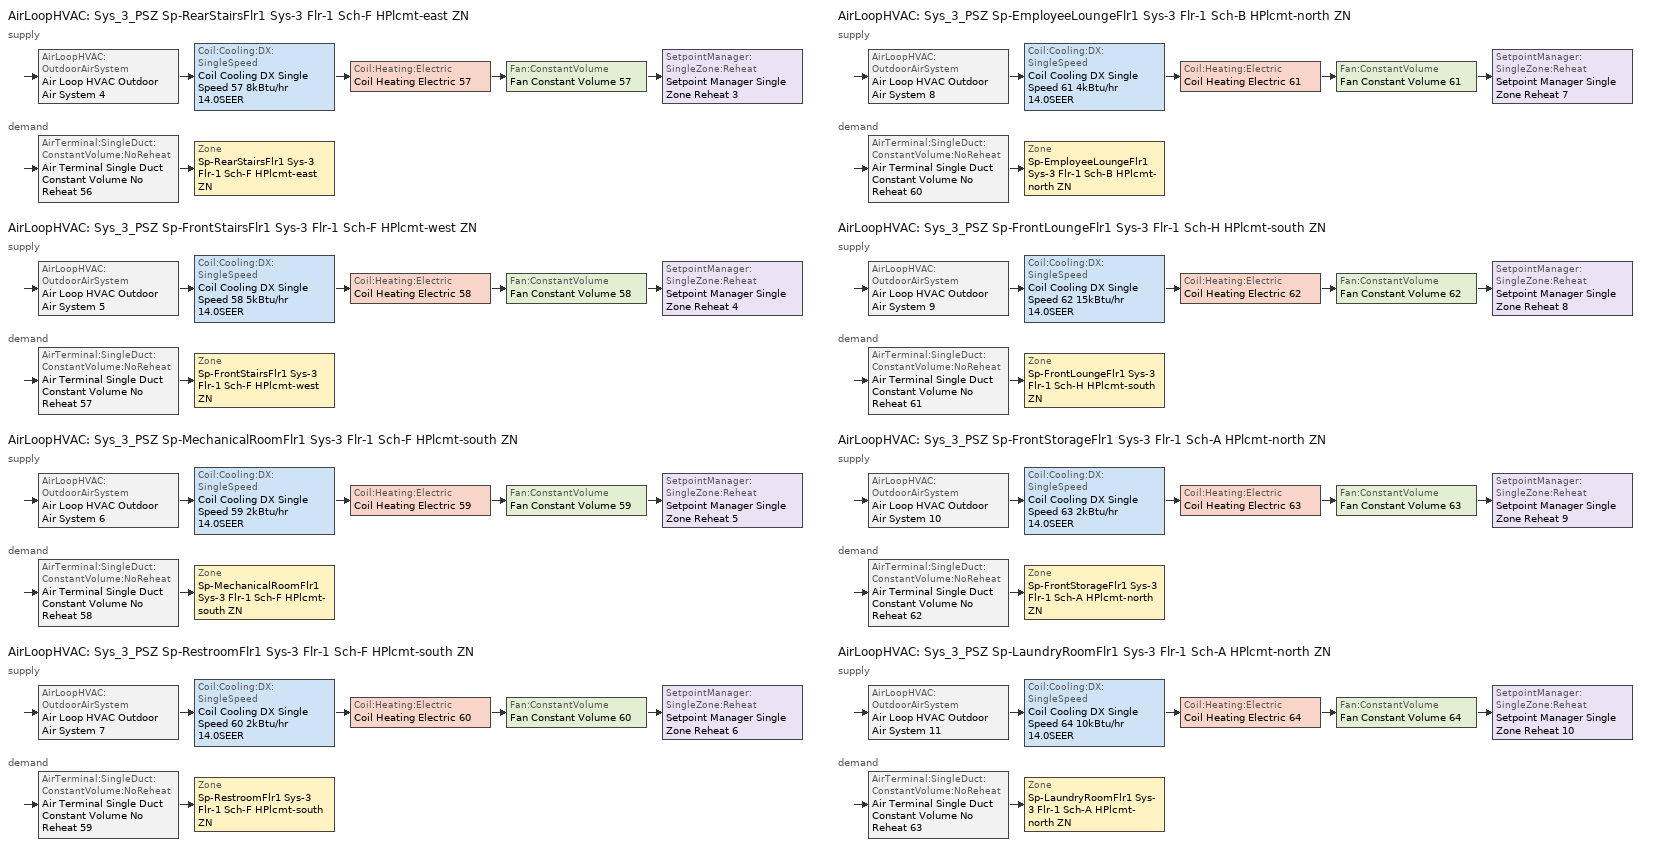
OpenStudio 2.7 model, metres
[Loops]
AirLoopHVAC 'Sys_3_PSZ Sp-RearStairsFlr1 Sys-3 Flr-1 Sch-F HPlcmt-east ZN'
 supply: AirLoopHVAC:OutdoorAirSystem 'Air Loop HVAC Outdoor Air System 4' > Coil:Cooling:DX:SingleSpeed 'Coil Cooling DX Single Speed 57 8kBtu/hr 14.0SEER' > Coil:Heating:Electric 'Coil Heating Electric 57' > Fan:ConstantVolume 'Fan Constant Volume 57' > SetpointManager:SingleZone:Reheat 'Setpoint Manager Single Zone Reheat 3'
 demand: AirTerminal:SingleDuct:ConstantVolume:NoReheat 'Air Terminal Single Duct Constant Volume No Reheat 56' > Zone 'Sp-RearStairsFlr1 Sys-3 Flr-1 Sch-F HPlcmt-east ZN'
AirLoopHVAC 'Sys_3_PSZ Sp-FrontStairsFlr1 Sys-3 Flr-1 Sch-F HPlcmt-west ZN'
 supply: AirLoopHVAC:OutdoorAirSystem 'Air Loop HVAC Outdoor Air System 5' > Coil:Cooling:DX:SingleSpeed 'Coil Cooling DX Single Speed 58 5kBtu/hr 14.0SEER' > Coil:Heating:Electric 'Coil Heating Electric 58' > Fan:ConstantVolume 'Fan Constant Volume 58' > SetpointManager:SingleZone:Reheat 'Setpoint Manager Single Zone Reheat 4'
 demand: AirTerminal:SingleDuct:ConstantVolume:NoReheat 'Air Terminal Single Duct Constant Volume No Reheat 57' > Zone 'Sp-FrontStairsFlr1 Sys-3 Flr-1 Sch-F HPlcmt-west ZN'
AirLoopHVAC 'Sys_3_PSZ Sp-MechanicalRoomFlr1 Sys-3 Flr-1 Sch-F HPlcmt-south ZN'
 supply: AirLoopHVAC:OutdoorAirSystem 'Air Loop HVAC Outdoor Air System 6' > Coil:Cooling:DX:SingleSpeed 'Coil Cooling DX Single Speed 59 2kBtu/hr 14.0SEER' > Coil:Heating:Electric 'Coil Heating Electric 59' > Fan:ConstantVolume 'Fan Constant Volume 59' > SetpointManager:SingleZone:Reheat 'Setpoint Manager Single Zone Reheat 5'
 demand: AirTerminal:SingleDuct:ConstantVolume:NoReheat 'Air Terminal Single Duct Constant Volume No Reheat 58' > Zone 'Sp-MechanicalRoomFlr1 Sys-3 Flr-1 Sch-F HPlcmt-south ZN'
AirLoopHVAC 'Sys_3_PSZ Sp-RestroomFlr1 Sys-3 Flr-1 Sch-F HPlcmt-south ZN'
 supply: AirLoopHVAC:OutdoorAirSystem 'Air Loop HVAC Outdoor Air System 7' > Coil:Cooling:DX:SingleSpeed 'Coil Cooling DX Single Speed 60 2kBtu/hr 14.0SEER' > Coil:Heating:Electric 'Coil Heating Electric 60' > Fan:ConstantVolume 'Fan Constant Volume 60' > SetpointManager:SingleZone:Reheat 'Setpoint Manager Single Zone Reheat 6'
 demand: AirTerminal:SingleDuct:ConstantVolume:NoReheat 'Air Terminal Single Duct Constant Volume No Reheat 59' > Zone 'Sp-RestroomFlr1 Sys-3 Flr-1 Sch-F HPlcmt-south ZN'
AirLoopHVAC 'Sys_3_PSZ Sp-EmployeeLoungeFlr1 Sys-3 Flr-1 Sch-B HPlcmt-north ZN'
 supply: AirLoopHVAC:OutdoorAirSystem 'Air Loop HVAC Outdoor Air System 8' > Coil:Cooling:DX:SingleSpeed 'Coil Cooling DX Single Speed 61 4kBtu/hr 14.0SEER' > Coil:Heating:Electric 'Coil Heating Electric 61' > Fan:ConstantVolume 'Fan Constant Volume 61' > SetpointManager:SingleZone:Reheat 'Setpoint Manager Single Zone Reheat 7'
 demand: AirTerminal:SingleDuct:ConstantVolume:NoReheat 'Air Terminal Single Duct Constant Volume No Reheat 60' > Zone 'Sp-EmployeeLoungeFlr1 Sys-3 Flr-1 Sch-B HPlcmt-north ZN'
AirLoopHVAC 'Sys_3_PSZ Sp-FrontLoungeFlr1 Sys-3 Flr-1 Sch-H HPlcmt-south ZN'
 supply: AirLoopHVAC:OutdoorAirSystem 'Air Loop HVAC Outdoor Air System 9' > Coil:Cooling:DX:SingleSpeed 'Coil Cooling DX Single Speed 62 15kBtu/hr 14.0SEER' > Coil:Heating:Electric 'Coil Heating Electric 62' > Fan:ConstantVolume 'Fan Constant Volume 62' > SetpointManager:SingleZone:Reheat 'Setpoint Manager Single Zone Reheat 8'
 demand: AirTerminal:SingleDuct:ConstantVolume:NoReheat 'Air Terminal Single Duct Constant Volume No Reheat 61' > Zone 'Sp-FrontLoungeFlr1 Sys-3 Flr-1 Sch-H HPlcmt-south ZN'
AirLoopHVAC 'Sys_3_PSZ Sp-FrontStorageFlr1 Sys-3 Flr-1 Sch-A HPlcmt-north ZN'
 supply: AirLoopHVAC:OutdoorAirSystem 'Air Loop HVAC Outdoor Air System 10' > Coil:Cooling:DX:SingleSpeed 'Coil Cooling DX Single Speed 63 2kBtu/hr 14.0SEER' > Coil:Heating:Electric 'Coil Heating Electric 63' > Fan:ConstantVolume 'Fan Constant Volume 63' > SetpointManager:SingleZone:Reheat 'Setpoint Manager Single Zone Reheat 9'
 demand: AirTerminal:SingleDuct:ConstantVolume:NoReheat 'Air Terminal Single Duct Constant Volume No Reheat 62' > Zone 'Sp-FrontStorageFlr1 Sys-3 Flr-1 Sch-A HPlcmt-north ZN'
AirLoopHVAC 'Sys_3_PSZ Sp-LaundryRoomFlr1 Sys-3 Flr-1 Sch-A HPlcmt-north ZN'
 supply: AirLoopHVAC:OutdoorAirSystem 'Air Loop HVAC Outdoor Air System 11' > Coil:Cooling:DX:SingleSpeed 'Coil Cooling DX Single Speed 64 10kBtu/hr 14.0SEER' > Coil:Heating:Electric 'Coil Heating Electric 64' > Fan:ConstantVolume 'Fan Constant Volume 64' > SetpointManager:SingleZone:Reheat 'Setpoint Manager Single Zone Reheat 10'
 demand: AirTerminal:SingleDuct:ConstantVolume:NoReheat 'Air Terminal Single Duct Constant Volume No Reheat 63' > Zone 'Sp-LaundryRoomFlr1 Sys-3 Flr-1 Sch-A HPlcmt-north ZN'
[Sizing:Zone] Zone Cooling Design Supply Air Temperature Input Method=SupplyAirTemperature; Zone Cooling Design Supply Air Temperature {C}=13; Zone Cooling Design Supply Air Temperature Difference {deltaC}=11.11; Zone Heating Design Supply Air Temperature Input Method=SupplyAirTemperature; Zone Heating Design Supply Air Temperature {C}=43; Zone Heating Design Supply Air Temperature Difference {deltaC}=11.11; Zone Cooling Design Supply Air Humidity Ratio {kg-H2O/kg-air}=0.0085; Zone Heating Design Supply Air Humidity Ratio {kg-H2O/kg-air}=0.008; Zone Heating Sizing Factor=1.3; Zone Cooling Sizing Factor=1.1; Cooling Design Air Flow Method=DesignDay; Heating Design Air Flow Method=DesignDay; Account for Dedicated Outdoor Air System=No; Dedicated Outdoor Air System Control Strategy=NeutralSupplyAir; Dedicated Outdoor Air Low Setpoint Temperature for Design {C}=autosize; Dedicated Outdoor Air High Setpoint Temperature for Design {C}=autosize
Sp-RearStairsFlr1 Sys-3 Flr-1 Sch-F HPlcmt-east ZN; Sp-FrontStairsFlr1 Sys-3 Flr-1 Sch-F HPlcmt-west ZN; Sp-MechanicalRoomFlr1 Sys-3 Flr-1 Sch-F HPlcmt-south ZN; Sp-RestroomFlr1 Sys-3 Flr-1 Sch-F HPlcmt-south ZN; Sp-EmployeeLoungeFlr1 Sys-3 Flr-1 Sch-B HPlcmt-north ZN; Sp-FrontLoungeFlr1 Sys-3 Flr-1 Sch-H HPlcmt-south ZN; Sp-FrontStorageFlr1 Sys-3 Flr-1 Sch-A HPlcmt-north ZN; Sp-LaundryRoomFlr1 Sys-3 Flr-1 Sch-A HPlcmt-north ZN
[Zone equipment]
Sp-RearStairsFlr1 Sys-3 Flr-1 Sch-F HPlcmt-east ZN: Air Terminal Single Duct Constant Volume No Reheat 56, Zone HVAC Baseboard Convective Electric 56
Sp-FrontStairsFlr1 Sys-3 Flr-1 Sch-F HPlcmt-west ZN: Air Terminal Single Duct Constant Volume No Reheat 57, Zone HVAC Baseboard Convective Electric 57
Sp-MechanicalRoomFlr1 Sys-3 Flr-1 Sch-F HPlcmt-south ZN: Air Terminal Single Duct Constant Volume No Reheat 58, Zone HVAC Baseboard Convective Electric 58
Sp-RestroomFlr1 Sys-3 Flr-1 Sch-F HPlcmt-south ZN: Air Terminal Single Duct Constant Volume No Reheat 59, Zone HVAC Baseboard Convective Electric 59
Sp-EmployeeLoungeFlr1 Sys-3 Flr-1 Sch-B HPlcmt-north ZN: Air Terminal Single Duct Constant Volume No Reheat 60, Zone HVAC Baseboard Convective Electric 60
Sp-FrontLoungeFlr1 Sys-3 Flr-1 Sch-H HPlcmt-south ZN: Air Terminal Single Duct Constant Volume No Reheat 61, Zone HVAC Baseboard Convective Electric 61
Sp-FrontStorageFlr1 Sys-3 Flr-1 Sch-A HPlcmt-north ZN: Air Terminal Single Duct Constant Volume No Reheat 62, Zone HVAC Baseboard Convective Electric 62
Sp-LaundryRoomFlr1 Sys-3 Flr-1 Sch-A HPlcmt-north ZN: Air Terminal Single Duct Constant Volume No Reheat 63, Zone HVAC Baseboard Convective Electric 63
[AirLoopHVAC] Design Supply Air Flow Rate {m3/s}=AutoSize
Name | Availability Schedule
Sys_3_PSZ Sp-RearStairsFlr1 Sys-3 Flr-1 Sch-F HPlcmt-east ZN | Sys_3_PSZ Sp-RearStairsFlr1 Sys-3 Flr-1 Sch-F HPlcmt-east ZN Occ Sch
Sys_3_PSZ Sp-FrontStairsFlr1 Sys-3 Flr-1 Sch-F HPlcmt-west ZN | Sys_3_PSZ Sp-FrontStairsFlr1 Sys-3 Flr-1 Sch-F HPlcmt-west ZN Occ Sch
Sys_3_PSZ Sp-MechanicalRoomFlr1 Sys-3 Flr-1 Sch-F HPlcmt-south ZN | Sys_3_PSZ Sp-MechanicalRoomFlr1 Sys-3 Flr-1 Sch-F HPlcmt-south ZN Occ Sch
Sys_3_PSZ Sp-RestroomFlr1 Sys-3 Flr-1 Sch-F HPlcmt-south ZN | Sys_3_PSZ Sp-RestroomFlr1 Sys-3 Flr-1 Sch-F HPlcmt-south ZN Occ Sch
Sys_3_PSZ Sp-EmployeeLoungeFlr1 Sys-3 Flr-1 Sch-B HPlcmt-north ZN | Sys_3_PSZ Sp-EmployeeLoungeFlr1 Sys-3 Flr-1 Sch-B HPlcmt-north ZN Occ Sch
Sys_3_PSZ Sp-FrontLoungeFlr1 Sys-3 Flr-1 Sch-H HPlcmt-south ZN | Sys_3_PSZ Sp-FrontLoungeFlr1 Sys-3 Flr-1 Sch-H HPlcmt-south ZN Occ Sch
Sys_3_PSZ Sp-FrontStorageFlr1 Sys-3 Flr-1 Sch-A HPlcmt-north ZN | Sys_3_PSZ Sp-FrontStorageFlr1 Sys-3 Flr-1 Sch-A HPlcmt-north ZN Occ Sch
Sys_3_PSZ Sp-LaundryRoomFlr1 Sys-3 Flr-1 Sch-A HPlcmt-north ZN | Sys_3_PSZ Sp-LaundryRoomFlr1 Sys-3 Flr-1 Sch-A HPlcmt-north ZN Occ Sch
[Sizing:System] Type of Load to Size On=Sensible; Design Outdoor Air Flow Rate {m3/s}=Autosize; Central Heating Maximum System Air Flow Ratio=1; Preheat Design Temperature {C}=7; Preheat Design Humidity Ratio {kg-H2O/kg-Air}=0.008; Precool Design Temperature {C}=13; Precool Design Humidity Ratio {kg-H2O/kg-Air}=0.008; Central Cooling Design Supply Air Temperature {C}=13; Central Heating Design Supply Air Temperature {C}=43; Sizing Option=NonCoincident; 100% Outdoor Air in Cooling=No; 100% Outdoor Air in Heating=No; Central Cooling Design Supply Air Humidity Ratio {kg-H2O/kg-Air}=0.0085; Central Heating Design Supply Air Humidity Ratio {kg-H2O/kg-Air}=0.008; Cooling Design Air Flow Method=DesignDay; Cooling Design Air Flow Rate {m3/s}=0; Heating Design Air Flow Method=DesignDay; Heating Design Air Flow Rate {m3/s}=0; System Outdoor Air Method=ZoneSum; Zone Maximum Outdoor Air Fraction=1; Cooling Supply Air Flow Rate Per Floor Area {m3/s-m2}=0.00996765; Cooling Fraction of Autosized Cooling Supply Air Flow Rate=1; Cooling Supply Air Flow Rate Per Unit Cooling Capacity {m3/s-W}=3.94755e-05; Heating Supply Air Flow Rate Per Floor Area {m3/s-m2}=0.00996765; Heating Fraction of Autosized Heating Supply Air Flow Rate=1; Heating Fraction of Autosized Cooling Supply Air Flow Rate=1; Heating Supply Air Flow Rate Per Unit Heating Capacity {m3/s-W}=3.15882e-05; Cooling Design Capacity Method=CoolingDesignCapacity; Cooling Design Capacity {W}=autosize; Cooling Design Capacity Per Floor Area {W/m2}=234.7; Fraction of Autosized Cooling Design Capacity=1; Heating Design Capacity Method=HeatingDesignCapacity; Heating Design Capacity {W}=autosize; Heating Design Capacity Per Floor Area {W/m2}=157; Fraction of Autosized Heating Design Capacity=1; Central Cooling Capacity Control Method=OnOff
Sys_3_PSZ Sp-RearStairsFlr1 Sys-3 Flr-1 Sch-F HPlcmt-east ZN; Sys_3_PSZ Sp-FrontStairsFlr1 Sys-3 Flr-1 Sch-F HPlcmt-west ZN; Sys_3_PSZ Sp-MechanicalRoomFlr1 Sys-3 Flr-1 Sch-F HPlcmt-south ZN; Sys_3_PSZ Sp-RestroomFlr1 Sys-3 Flr-1 Sch-F HPlcmt-south ZN; Sys_3_PSZ Sp-EmployeeLoungeFlr1 Sys-3 Flr-1 Sch-B HPlcmt-north ZN; Sys_3_PSZ Sp-FrontLoungeFlr1 Sys-3 Flr-1 Sch-H HPlcmt-south ZN; Sys_3_PSZ Sp-FrontStorageFlr1 Sys-3 Flr-1 Sch-A HPlcmt-north ZN; Sys_3_PSZ Sp-LaundryRoomFlr1 Sys-3 Flr-1 Sch-A HPlcmt-north ZN
[Fan:ConstantVolume] Availability Schedule=Always On Discrete; Fan Total Efficiency=0.39975; Pressure Rise {Pa}=640; Maximum Flow Rate {m3/s}=AutoSize; Motor Efficiency=0.615
Fan Constant Volume 57; Fan Constant Volume 58; Fan Constant Volume 59; Fan Constant Volume 60; Fan Constant Volume 61; Fan Constant Volume 62; Fan Constant Volume 63; Fan Constant Volume 64
[Coil:Heating:Electric] Availability Schedule=Always On Discrete
Coil Heating Electric 57; Coil Heating Electric 58; Coil Heating Electric 59; Coil Heating Electric 60; Coil Heating Electric 61; Coil Heating Electric 62; Coil Heating Electric 63; Coil Heating Electric 64
[Coil:Cooling:DX:SingleSpeed] Availability Schedule=Always On Discrete; Rated Total Cooling Capacity {W}=autosize; Rated Sensible Heat Ratio=autosize; Rated COP {W/W}=4.11713; Rated Air Flow Rate {m3/s}=autosize; Rated Evaporator Fan Power Per Volume Flow Rate {W/(m3/s)}=773.3; Total Cooling Capacity Function of Temperature Curve=DXCOOL-NECB2011-REF-CAPFT; Total Cooling Capacity Function of Flow Fraction Curve=DXCOOL-NECB2011-REF-CAPFFLOW; Energy Input Ratio Function of Temperature Curve=DXCOOL-NECB2011-REF-COOLEIRFT; Energy Input Ratio Function of Flow Fraction Curve=DXCOOL-NECB2011-REF-COOLEIRFFLOW; Part Load Fraction Correlation Curve=DXCOOL-NECB2011-REF-COOLPLFFPLR; Condenser Type=AirCooled; Evaporative Condenser Effectiveness=0; Evaporative Condenser Air Flow Rate {m3/s}=Autosize; Evaporative Condenser Pump Rated Power Consumption {W}=Autosize; Crankcase Heater Capacity {W}=0; Maximum Outdoor Dry-Bulb Temperature for Crankcase Heater Operation {C}=0; Basin Heater Capacity {W/K}=0; Basin Heater Setpoint Temperature {C}=10
Coil Cooling DX Single Speed 57 8kBtu/hr 14.0SEER; Coil Cooling DX Single Speed 58 5kBtu/hr 14.0SEER; Coil Cooling DX Single Speed 59 2kBtu/hr 14.0SEER; Coil Cooling DX Single Speed 60 2kBtu/hr 14.0SEER; Coil Cooling DX Single Speed 61 4kBtu/hr 14.0SEER; Coil Cooling DX Single Speed 62 15kBtu/hr 14.0SEER; Coil Cooling DX Single Speed 63 2kBtu/hr 14.0SEER; Coil Cooling DX Single Speed 64 10kBtu/hr 14.0SEER
[Controller:OutdoorAir] Minimum Outdoor Air Flow Rate {m3/s}=autosize; Maximum Outdoor Air Flow Rate {m3/s}=Autosize; Economizer Control Type=NoEconomizer; Economizer Control Action Type=ModulateFlow; Economizer Maximum Limit Dry-Bulb Temperature {C}=28; Economizer Maximum Limit Enthalpy {J/kg}=64000; Economizer Minimum Limit Dry-Bulb Temperature {C}=-100; Lockout Type=NoLockout; Minimum Limit Type=FixedMinimum; High Humidity Control=No; Heat Recovery Bypass Control Type=BypassWhenOAFlowGreaterThanMinimum
Name | Minimum Outdoor Air Schedule | Controller Mechanical Ventilation
Controller Outdoor Air 4 | Sys_3_PSZ Sp-RearStairsFlr1 Sys-3 Flr-1 Sch-F HPlcmt-east ZN Occ Sch | Controller Mechanical Ventilation 4
Controller Outdoor Air 5 | Sys_3_PSZ Sp-FrontStairsFlr1 Sys-3 Flr-1 Sch-F HPlcmt-west ZN Occ Sch | Controller Mechanical Ventilation 5
Controller Outdoor Air 6 | Sys_3_PSZ Sp-MechanicalRoomFlr1 Sys-3 Flr-1 Sch-F HPlcmt-south ZN Occ Sch | Controller Mechanical Ventilation 6
Controller Outdoor Air 7 | Sys_3_PSZ Sp-RestroomFlr1 Sys-3 Flr-1 Sch-F HPlcmt-south ZN Occ Sch | Controller Mechanical Ventilation 7
Controller Outdoor Air 8 | Sys_3_PSZ Sp-EmployeeLoungeFlr1 Sys-3 Flr-1 Sch-B HPlcmt-north ZN Occ Sch | Controller Mechanical Ventilation 8
Controller Outdoor Air 9 | Sys_3_PSZ Sp-FrontLoungeFlr1 Sys-3 Flr-1 Sch-H HPlcmt-south ZN Occ Sch | Controller Mechanical Ventilation 9
Controller Outdoor Air 10 | Sys_3_PSZ Sp-FrontStorageFlr1 Sys-3 Flr-1 Sch-A HPlcmt-north ZN Occ Sch | Controller Mechanical Ventilation 10
Controller Outdoor Air 11 | Sys_3_PSZ Sp-LaundryRoomFlr1 Sys-3 Flr-1 Sch-A HPlcmt-north ZN Occ Sch | Controller Mechanical Ventilation 11
[Controller:MechanicalVentilation] Availability Schedule=Always On Discrete; System Outdoor Air Method=ZoneSum
Controller Mechanical Ventilation 4; Controller Mechanical Ventilation 5; Controller Mechanical Ventilation 6; Controller Mechanical Ventilation 7; Controller Mechanical Ventilation 8; Controller Mechanical Ventilation 9; Controller Mechanical Ventilation 10; Controller Mechanical Ventilation 11
[AirLoopHVAC:OutdoorAirSystem]
Name | Controller
Air Loop HVAC Outdoor Air System 4 | Controller Outdoor Air 4
Air Loop HVAC Outdoor Air System 5 | Controller Outdoor Air 5
Air Loop HVAC Outdoor Air System 6 | Controller Outdoor Air 6
Air Loop HVAC Outdoor Air System 7 | Controller Outdoor Air 7
Air Loop HVAC Outdoor Air System 8 | Controller Outdoor Air 8
Air Loop HVAC Outdoor Air System 9 | Controller Outdoor Air 9
Air Loop HVAC Outdoor Air System 10 | Controller Outdoor Air 10
Air Loop HVAC Outdoor Air System 11 | Controller Outdoor Air 11
[ZoneHVAC:Baseboard:Convective:Electric] Availability Schedule=Always On Discrete; Nominal Capacity {W}=autosize; Efficiency=1
Zone HVAC Baseboard Convective Electric 56; Zone HVAC Baseboard Convective Electric 57; Zone HVAC Baseboard Convective Electric 58; Zone HVAC Baseboard Convective Electric 59; Zone HVAC Baseboard Convective Electric 60; Zone HVAC Baseboard Convective Electric 61; Zone HVAC Baseboard Convective Electric 62; Zone HVAC Baseboard Convective Electric 63
[AirTerminal:SingleDuct:ConstantVolume:NoReheat] Availability Schedule=Always On Discrete; Maximum Air Flow Rate {m3/s}=AutoSize
Air Terminal Single Duct Constant Volume No Reheat 56; Air Terminal Single Duct Constant Volume No Reheat 57; Air Terminal Single Duct Constant Volume No Reheat 58; Air Terminal Single Duct Constant Volume No Reheat 59; Air Terminal Single Duct Constant Volume No Reheat 60; Air Terminal Single Duct Constant Volume No Reheat 61; Air Terminal Single Duct Constant Volume No Reheat 62; Air Terminal Single Duct Constant Volume No Reheat 63
[SetpointManager:SingleZone:Reheat] Minimum Supply Air Temperature {C}=13; Maximum Supply Air Temperature {C}=43
Name | Control Zone
Setpoint Manager Single Zone Reheat 3 | Sp-RearStairsFlr1 Sys-3 Flr-1 Sch-F HPlcmt-east ZN
Setpoint Manager Single Zone Reheat 4 | Sp-FrontStairsFlr1 Sys-3 Flr-1 Sch-F HPlcmt-west ZN
Setpoint Manager Single Zone Reheat 5 | Sp-MechanicalRoomFlr1 Sys-3 Flr-1 Sch-F HPlcmt-south ZN
Setpoint Manager Single Zone Reheat 6 | Sp-RestroomFlr1 Sys-3 Flr-1 Sch-F HPlcmt-south ZN
Setpoint Manager Single Zone Reheat 7 | Sp-EmployeeLoungeFlr1 Sys-3 Flr-1 Sch-B HPlcmt-north ZN
Setpoint Manager Single Zone Reheat 8 | Sp-FrontLoungeFlr1 Sys-3 Flr-1 Sch-H HPlcmt-south ZN
Setpoint Manager Single Zone Reheat 9 | Sp-FrontStorageFlr1 Sys-3 Flr-1 Sch-A HPlcmt-north ZN
Setpoint Manager Single Zone Reheat 10 | Sp-LaundryRoomFlr1 Sys-3 Flr-1 Sch-A HPlcmt-north ZN
[Schedule:Ruleset]
Name | Default Day Schedule | Summer Design Day Schedule | Winter Design Day Schedule
Sys_3_PSZ Sp-EmployeeLoungeFlr1 Sys-3 Flr-1 Sch-B HPlcmt-north ZN Occ Sch | Sys_3_PSZ Sp-EmployeeLoungeFlr1 Sys-3 Flr-1 Sch-B HPlcmt-north ZN Occ Sch Default | Sys_3_PSZ Sp-EmployeeLoungeFlr1 Sys-3 Flr-1 Sch-B HPlcmt-north ZN Occ Sch Summer Design Day | Sys_3_PSZ Sp-EmployeeLoungeFlr1 Sys-3 Flr-1 Sch-B HPlcmt-north ZN Occ Sch Winter Design Day
Sys_3_PSZ Sp-FrontLoungeFlr1 Sys-3 Flr-1 Sch-H HPlcmt-south ZN Occ Sch | Sys_3_PSZ Sp-FrontLoungeFlr1 Sys-3 Flr-1 Sch-H HPlcmt-south ZN Occ Sch Default | Sys_3_PSZ Sp-FrontLoungeFlr1 Sys-3 Flr-1 Sch-H HPlcmt-south ZN Occ Sch Summer Design Day | Sys_3_PSZ Sp-FrontLoungeFlr1 Sys-3 Flr-1 Sch-H HPlcmt-south ZN Occ Sch Winter Design Day
Sys_3_PSZ Sp-FrontStairsFlr1 Sys-3 Flr-1 Sch-F HPlcmt-west ZN Occ Sch | Sys_3_PSZ Sp-FrontStairsFlr1 Sys-3 Flr-1 Sch-F HPlcmt-west ZN Occ Sch Default | Sys_3_PSZ Sp-FrontStairsFlr1 Sys-3 Flr-1 Sch-F HPlcmt-west ZN Occ Sch Summer Design Day | Sys_3_PSZ Sp-FrontStairsFlr1 Sys-3 Flr-1 Sch-F HPlcmt-west ZN Occ Sch Winter Design Day
Sys_3_PSZ Sp-FrontStorageFlr1 Sys-3 Flr-1 Sch-A HPlcmt-north ZN Occ Sch | Sys_3_PSZ Sp-FrontStorageFlr1 Sys-3 Flr-1 Sch-A HPlcmt-north ZN Occ Sch Default | Sys_3_PSZ Sp-FrontStorageFlr1 Sys-3 Flr-1 Sch-A HPlcmt-north ZN Occ Sch Summer Design Day | Sys_3_PSZ Sp-FrontStorageFlr1 Sys-3 Flr-1 Sch-A HPlcmt-north ZN Occ Sch Winter Design Day
Sys_3_PSZ Sp-LaundryRoomFlr1 Sys-3 Flr-1 Sch-A HPlcmt-north ZN Occ Sch | Sys_3_PSZ Sp-LaundryRoomFlr1 Sys-3 Flr-1 Sch-A HPlcmt-north ZN Occ Sch Default | Sys_3_PSZ Sp-LaundryRoomFlr1 Sys-3 Flr-1 Sch-A HPlcmt-north ZN Occ Sch Summer Design Day | Sys_3_PSZ Sp-LaundryRoomFlr1 Sys-3 Flr-1 Sch-A HPlcmt-north ZN Occ Sch Winter Design Day
Sys_3_PSZ Sp-MechanicalRoomFlr1 Sys-3 Flr-1 Sch-F HPlcmt-south ZN Occ Sch | Sys_3_PSZ Sp-MechanicalRoomFlr1 Sys-3 Flr-1 Sch-F HPlcmt-south ZN Occ Sch Default | Sys_3_PSZ Sp-MechanicalRoomFlr1 Sys-3 Flr-1 Sch-F HPlcmt-south ZN Occ Sch Summer Design Day | Sys_3_PSZ Sp-MechanicalRoomFlr1 Sys-3 Flr-1 Sch-F HPlcmt-south ZN Occ Sch Winter Design Day
Sys_3_PSZ Sp-RearStairsFlr1 Sys-3 Flr-1 Sch-F HPlcmt-east ZN Occ Sch | Sys_3_PSZ Sp-RearStairsFlr1 Sys-3 Flr-1 Sch-F HPlcmt-east ZN Occ Sch Default | Sys_3_PSZ Sp-RearStairsFlr1 Sys-3 Flr-1 Sch-F HPlcmt-east ZN Occ Sch Summer Design Day | Sys_3_PSZ Sp-RearStairsFlr1 Sys-3 Flr-1 Sch-F HPlcmt-east ZN Occ Sch Winter Design Day
Sys_3_PSZ Sp-RestroomFlr1 Sys-3 Flr-1 Sch-F HPlcmt-south ZN Occ Sch | Sys_3_PSZ Sp-RestroomFlr1 Sys-3 Flr-1 Sch-F HPlcmt-south ZN Occ Sch Default | Sys_3_PSZ Sp-RestroomFlr1 Sys-3 Flr-1 Sch-F HPlcmt-south ZN Occ Sch Summer Design Day | Sys_3_PSZ Sp-RestroomFlr1 Sys-3 Flr-1 Sch-F HPlcmt-south ZN Occ Sch Winter Design Day
[Schedule:Day]
Sys_3_PSZ Sp-RearStairsFlr1 Sys-3 Flr-1 Sch-F HPlcmt-east ZN Occ Sch Default: 10, 0, 1, 16, 0, 0, 24, 0, 1
Sys_3_PSZ Sp-RearStairsFlr1 Sys-3 Flr-1 Sch-F HPlcmt-east ZN Occ Sch Winter Design Day; Sys_3_PSZ Sp-RearStairsFlr1 Sys-3 Flr-1 Sch-F HPlcmt-east ZN Occ Sch Summer Design Day: 24, 0, 1
[Schedule:Constant]
Always On Discrete: Value=1
[Curve:Biquadratic] Minimum Value of x=13; Maximum Value of x=24; Minimum Value of y=24; Maximum Value of y=46
Name | Coefficient1 Constant | Coefficient2 x | Coefficient3 x**2 | Coefficient4 y | Coefficient5 y**2 | Coefficient6 x*y
DXCOOL-NECB2011-REF-CAPFT | 0.867905 | 0.0142459 | 0.00055436 | -0.0075575 | 3.3e-005 | -0.0001918
DXCOOL-NECB2011-REF-COOLEIRFT | 0.116936 | 0.0284933 | -0.0004112 | 0.0214108 | 0.00016103 | -0.0006791
[Curve:Quadratic] Coefficient1 Constant=1; Coefficient2 x=0; Coefficient3 x**2=0; Minimum Value of x=0; Maximum Value of x=1
DXCOOL-NECB2011-REF-CAPFFLOW; DXCOOL-NECB2011-REF-COOLEIRFFLOW
[Curve:Cubic]
DXCOOL-NECB2011-REF-COOLPLFFPLR: Coefficient1 Constant=0.0277; Coefficient2 x=4.9151; Coefficient3 x**2=-8.184; Coefficient4 x**3=4.2702; Minimum Value of x=0.7; Maximum Value of x=1
